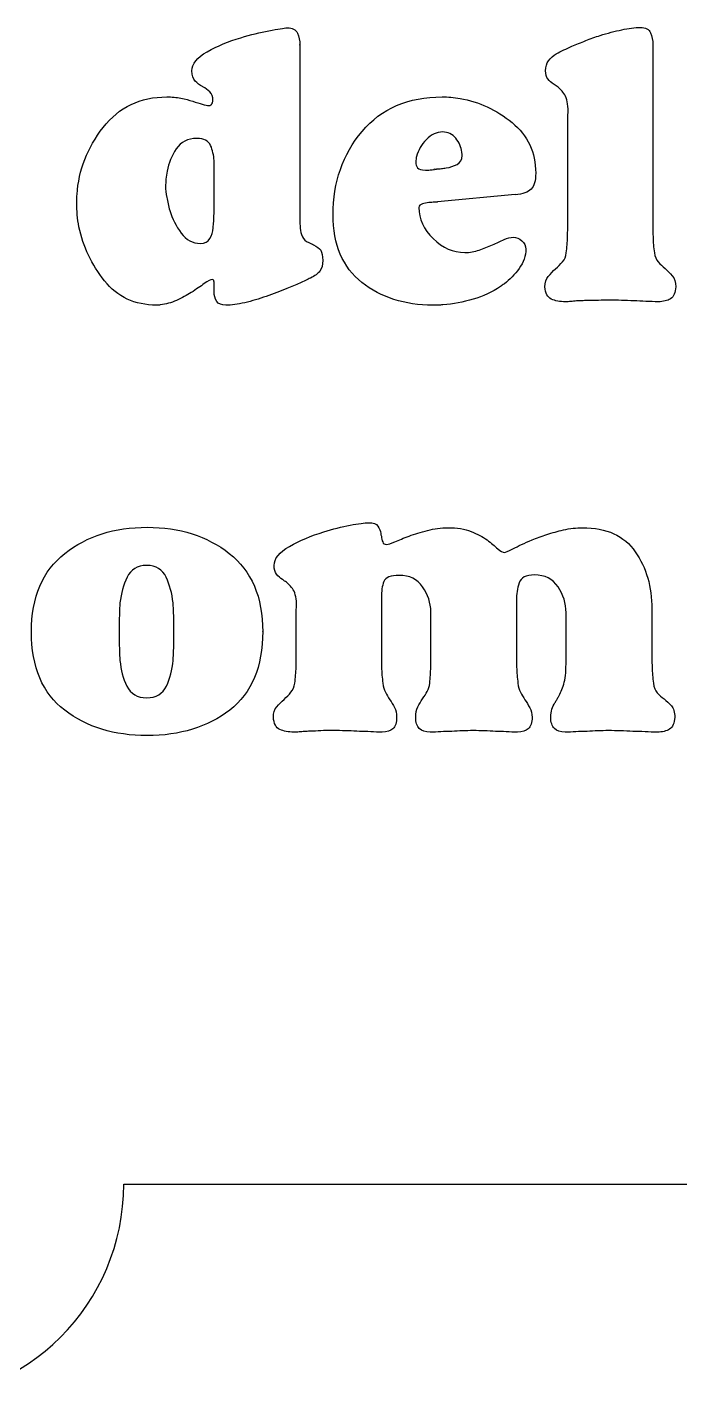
# Model space of a CAD drawing. Extents: x 1489 to 1914, y 371 to 1329.
# Drawn here: x 1668.3 to 1702.4, y 467.2 to 539.2 of the extents above; entities that cross this region are included whole.
import ezdxf

# ---------------------------------------------------------------- set-up
doc = ezdxf.new("R2010")
doc.units = 0
doc.layers.add('G0101', color=7, linetype='CONTINUOUS')

msp = doc.modelspace()

# ---------------------------------------------------------------- linework, layer by layer
at = {"layer": 'G0101', "color": 4}
for points in [[(1682.547358, 538.284987), (1682.547358, 529.884987), (1682.547358, 528.944987)], [(1682.547358, 538.264987), (1682.547358, 538.284987)], [(1701.046857, 538.285087), (1701.046857, 529.116087)], [(1677.467358, 536.064987), (1677.447358, 536.084987)], [(1696.586858, 529.113087), (1696.586858, 534.565087), (1696.606858, 534.765087)], [(1678.047358, 531.824987), (1678.047358, 532.004987), (1678.047358, 532.204987)], [(1691.047358, 532.464987), (1691.047358, 532.554987)], [(1678.027358, 529.004987), (1678.047358, 529.724987), (1678.047358, 531.824987)], [(1689.607358, 531.744987), (1689.607358, 531.764987)], [(1670.847358, 529.984987), (1670.847358, 530.194987)], [(1689.697358, 530.024987), (1689.587358, 530.024987)], [(1693.827358, 530.424987), (1689.767358, 530.044987)], [(1693.827358, 530.404987), (1693.827358, 530.424987)], [(1696.586858, 529.093087), (1696.586858, 529.113087)], [(1678.047358, 525.344987), (1678.047358, 525.804987), (1678.047358, 525.824987)], [(1675.137358, 524.624987), (1675.027358, 524.624987)], [(1689.777358, 524.624987), (1689.507358, 524.624987)], [(1686.797158, 512.657887), (1686.797158, 512.577887)], [(1686.817158, 509.277887), (1686.817158, 509.037887), (1686.817158, 506.537887)], [(1693.897158, 509.137887), (1693.897158, 509.057887), (1693.897158, 508.977887), (1693.897158, 508.837887), (1693.897158, 508.697887), (1693.897158, 506.537887)], [(1682.357158, 506.537887), (1682.357158, 508.617887), (1682.377158, 508.817887)], [(1689.417158, 506.517887), (1689.417158, 508.497887), (1689.417158, 508.537887)], [(1696.497158, 505.817887), (1696.497158, 508.497887)], [(1700.997157, 508.697887), (1700.997157, 506.537887)], [(1673.077258, 507.977787), (1673.077258, 507.037787)], [(1675.937258, 507.017787), (1675.937258, 507.517787), (1675.937258, 507.997787)], [(1680.597258, 507.497787), (1680.597258, 507.517787)], [(1682.357158, 506.517887), (1682.357158, 506.537887)], [(1684.477158, 502.317887), (1683.917158, 502.317887)]]:
    msp.add_lwpolyline(points, dxfattribs=at)
at = {"layer": 'G0101', "color": 1}
msp.add_lwpolyline([(1673.313558, 478.531788), (1734.292557, 478.531788)], dxfattribs=at)
at = {"layer": 'G0101', "color": 4}
for points in [[(1677.687358, 537.914987), (1678.220358, 538.214987), (1678.807358, 538.457987), (1679.447358, 538.644987)], [(1679.447358, 538.644987), (1679.967358, 538.804987), (1680.460358, 538.927987), (1680.927358, 539.014987)], [(1680.927358, 539.014987), (1681.394358, 539.101987), (1681.714358, 539.151987), (1681.887358, 539.164987)], [(1681.887358, 539.164987), (1682.153358, 539.164987), (1682.330358, 539.071987), (1682.417358, 538.884987)], [(1682.417358, 538.884987), (1682.504358, 538.697987), (1682.547358, 538.491987), (1682.547358, 538.264987)], [(1696.806858, 538.205087), (1697.033858, 538.298087), (1697.273858, 538.395087), (1697.526858, 538.495087)], [(1697.526858, 538.495087), (1697.779858, 538.595087), (1698.033858, 538.685087), (1698.286858, 538.765087)], [(1698.286858, 538.765087), (1698.672858, 538.885087), (1699.049858, 538.985087), (1699.416858, 539.065087)], [(1699.416858, 539.065087), (1699.783858, 539.145087), (1700.106857, 539.185087), (1700.386857, 539.185087)], [(1700.386857, 539.185087), (1700.666857, 539.185087), (1700.846857, 539.092087), (1700.926857, 538.905087)], [(1700.926857, 538.905087), (1701.006857, 538.718087), (1701.046857, 538.511087), (1701.046857, 538.285087)], [(1676.887358, 536.904987), (1676.887358, 537.277987), (1677.153358, 537.614987), (1677.687358, 537.914987)], [(1695.586858, 537.443087), (1695.692858, 537.590087), (1695.826858, 537.711087), (1695.986858, 537.805087)], [(1695.986858, 537.805087), (1696.106858, 537.871087), (1696.236858, 537.938087), (1696.376858, 538.005087)], [(1696.376858, 538.005087), (1696.516858, 538.071087), (1696.659858, 538.138087), (1696.806858, 538.205087)], [(1695.426858, 536.919087), (1695.426858, 537.120087), (1695.479858, 537.295087), (1695.586858, 537.443087)], [(1677.057358, 536.374987), (1676.943358, 536.487987), (1676.887358, 536.664987), (1676.887358, 536.904987)], [(1677.447358, 536.084987), (1677.300358, 536.164987), (1677.170358, 536.261987), (1677.057358, 536.374987)], [(1695.546858, 536.486087), (1695.466858, 536.587087), (1695.426858, 536.731087), (1695.426858, 536.919087)], [(1695.846858, 536.215087), (1695.726858, 536.295087), (1695.626858, 536.385087), (1695.546858, 536.486087)], [(1677.827358, 535.814987), (1677.720358, 535.914987), (1677.600358, 535.997987), (1677.467358, 536.064987)], [(1677.987358, 535.344987), (1677.987358, 535.557987), (1677.934358, 535.714987), (1677.827358, 535.814987)], [(1695.926858, 536.164087), (1695.899858, 536.184087), (1695.873858, 536.201087), (1695.846858, 536.215087)], [(1696.026858, 536.094087), (1695.986858, 536.121087), (1695.953858, 536.144087), (1695.926858, 536.164087)], [(1696.426858, 535.651087), (1696.306858, 535.839087), (1696.172858, 535.986087), (1696.026858, 536.094087)], [(1696.606858, 534.765087), (1696.606858, 535.168087), (1696.546858, 535.463087), (1696.426858, 535.651087)], [(1672.237358, 533.944987), (1673.070358, 535.011987), (1674.180358, 535.544987), (1675.567358, 535.544987)], [(1675.567358, 535.544987), (1675.834358, 535.544987), (1676.080358, 535.521987), (1676.307358, 535.474987)], [(1676.307358, 535.474987), (1676.533358, 535.427987), (1676.740358, 535.377987), (1676.927358, 535.324987)], [(1676.927358, 535.324987), (1677.113358, 535.257987), (1677.280358, 535.200987), (1677.427358, 535.154987)], [(1677.427358, 535.154987), (1677.573358, 535.107987), (1677.693358, 535.084987), (1677.787358, 535.084987)], [(1677.787358, 535.084987), (1677.854358, 535.097987), (1677.903358, 535.131987), (1677.937358, 535.184987)], [(1677.937358, 535.184987), (1677.970358, 535.237987), (1677.987358, 535.291987), (1677.987358, 535.344987)], [(1685.807358, 533.734987), (1686.820358, 534.941987), (1688.220358, 535.544987), (1690.007358, 535.544987)], [(1690.007358, 535.544987), (1690.153358, 535.544987), (1690.307358, 535.537987), (1690.467358, 535.524987)], [(1690.467358, 535.524987), (1690.627358, 535.511987), (1690.787358, 535.491987), (1690.947358, 535.464987)], [(1690.947358, 535.464987), (1691.933358, 535.291987), (1692.840358, 534.867987), (1693.667358, 534.194987)], [(1693.667358, 534.194987), (1694.493358, 533.521987), (1694.907358, 532.637987), (1694.907358, 531.544987)], [(1670.867358, 530.424987), (1670.947358, 531.704987), (1671.403358, 532.877987), (1672.237358, 533.944987)], [(1684.287358, 529.364987), (1684.287358, 531.071987), (1684.794358, 532.527987), (1685.807358, 533.734987)], [(1690.027358, 533.704987), (1689.720358, 533.704987), (1689.437358, 533.571987), (1689.177358, 533.304987)], [(1690.717358, 533.374987), (1690.537358, 533.594987), (1690.307358, 533.704987), (1690.027358, 533.704987)], [(1676.067358, 532.824987), (1675.827358, 532.464987), (1675.667358, 532.071987), (1675.587358, 531.644987)], [(1677.147358, 533.364987), (1676.667358, 533.364987), (1676.307358, 533.184987), (1676.067358, 532.824987)], [(1677.867358, 532.994987), (1677.760358, 533.241987), (1677.520358, 533.364987), (1677.147358, 533.364987)], [(1678.047358, 532.204987), (1678.033358, 532.484987), (1677.974358, 532.747987), (1677.867358, 532.994987)], [(1689.177358, 533.304987), (1688.917358, 533.037987), (1688.747358, 532.744987), (1688.667358, 532.424987)], [(1691.027358, 532.644987), (1691.000358, 532.910987), (1690.897358, 533.154987), (1690.717358, 533.374987)], [(1688.637358, 532.284987), (1688.630358, 532.231987), (1688.627358, 532.177987), (1688.627358, 532.124987)], [(1688.627358, 532.124987), (1688.627358, 532.004987), (1688.657358, 531.904987), (1688.717358, 531.824987)], [(1688.667358, 532.424987), (1688.653358, 532.384987), (1688.644358, 532.337987), (1688.637358, 532.284987)], [(1690.787358, 532.004987), (1690.960358, 532.097987), (1691.047358, 532.251987), (1691.047358, 532.464987)], [(1691.047358, 532.554987), (1691.047358, 532.587987), (1691.040358, 532.617987), (1691.027358, 532.644987)], [(1675.587358, 531.644987), (1675.560358, 531.511987), (1675.540358, 531.374987), (1675.527358, 531.234987)], [(1688.717358, 531.824987), (1688.777358, 531.744987), (1688.914358, 531.704987), (1689.127358, 531.704987)], [(1689.127358, 531.704987), (1689.207358, 531.704987), (1689.287358, 531.707987), (1689.367358, 531.714987)], [(1689.367358, 531.714987), (1689.447358, 531.721987), (1689.527358, 531.731987), (1689.607358, 531.744987)], [(1689.607358, 531.764987), (1689.620358, 531.751987), (1689.640358, 531.747987), (1689.667358, 531.754987)], [(1689.667358, 531.754987), (1689.693358, 531.761987), (1689.713358, 531.764987), (1689.727358, 531.764987)], [(1689.727358, 531.764987), (1689.807358, 531.764987), (1689.887358, 531.771987), (1689.967358, 531.784987)], [(1689.967358, 531.784987), (1690.047358, 531.797987), (1690.127358, 531.811987), (1690.207358, 531.824987)], [(1690.207358, 531.824987), (1690.420358, 531.851987), (1690.613358, 531.910987), (1690.787358, 532.004987)], [(1694.907358, 531.544987), (1694.907358, 531.144987), (1694.827358, 530.864987), (1694.667358, 530.704987)], [(1675.527358, 531.234987), (1675.513358, 531.094987), (1675.507358, 530.964987), (1675.507358, 530.844987)], [(1675.507358, 530.844987), (1675.507358, 530.684987), (1675.527358, 530.494987), (1675.567358, 530.274987)], [(1694.667358, 530.704987), (1694.507358, 530.544987), (1694.227358, 530.444987), (1693.827358, 530.404987)], [(1670.847358, 530.194987), (1670.847358, 530.267987), (1670.854358, 530.344987), (1670.867358, 530.424987)], [(1670.877358, 529.364987), (1670.857358, 529.577987), (1670.847358, 529.784987), (1670.847358, 529.984987)], [(1675.567358, 530.274987), (1675.607358, 530.054987), (1675.660358, 529.824987), (1675.727358, 529.584987)], [(1688.967358, 529.934987), (1688.860358, 529.901987), (1688.800358, 529.837987), (1688.787358, 529.744987)], [(1689.307358, 530.004987), (1689.187358, 529.991987), (1689.073358, 529.967987), (1688.967358, 529.934987)], [(1689.457358, 530.014987), (1689.410358, 530.007987), (1689.360358, 530.004987), (1689.307358, 530.004987)], [(1689.587358, 530.024987), (1689.547358, 530.024987), (1689.503358, 530.021987), (1689.457358, 530.014987)], [(1689.767358, 530.044987), (1689.753358, 530.031987), (1689.730358, 530.024987), (1689.697358, 530.024987)], [(1670.967358, 528.724987), (1670.927358, 528.937987), (1670.897358, 529.151987), (1670.877358, 529.364987)], [(1675.727358, 529.584987), (1675.860358, 529.157987), (1676.060358, 528.764987), (1676.327358, 528.404987)], [(1685.797358, 525.814987), (1684.790358, 526.607987), (1684.287358, 527.791987), (1684.287358, 529.364987)], [(1688.787358, 529.744987), (1688.787358, 529.144987), (1689.037358, 528.601987), (1689.537358, 528.114987)], [(1672.307358, 525.904987), (1671.627358, 526.757987), (1671.180358, 527.697987), (1670.967358, 528.724987)], [(1677.827358, 528.114987), (1677.920358, 528.281987), (1677.980358, 528.470987), (1678.007358, 528.684987)], [(1678.007358, 528.684987), (1678.007358, 528.737987), (1678.010358, 528.791987), (1678.017358, 528.844987)], [(1678.017358, 528.844987), (1678.024358, 528.897987), (1678.027358, 528.950987), (1678.027358, 529.004987)], [(1682.547358, 528.944987), (1682.547358, 528.890987), (1682.550358, 528.841987), (1682.557358, 528.794987)], [(1682.557358, 528.794987), (1682.564358, 528.747987), (1682.567358, 528.704987), (1682.567358, 528.664987)], [(1682.567358, 528.664987), (1682.580358, 528.504987), (1682.617358, 528.354987), (1682.677358, 528.214987)], [(1696.576858, 528.221087), (1696.583858, 528.508087), (1696.586858, 528.799087), (1696.586858, 529.093087)], [(1701.046857, 529.116087), (1701.046857, 528.808087), (1701.049857, 528.510087), (1701.056857, 528.223087)], [(1676.327358, 528.404987), (1676.593358, 528.044987), (1676.927358, 527.864987), (1677.327358, 527.864987)], [(1677.327358, 527.864987), (1677.567358, 527.864987), (1677.734358, 527.947987), (1677.827358, 528.114987)], [(1682.677358, 528.214987), (1682.737358, 528.074987), (1682.847358, 527.970987), (1683.007358, 527.904987)], [(1683.007358, 527.904987), (1683.060358, 527.877987), (1683.107358, 527.857987), (1683.147358, 527.844987)], [(1683.147358, 527.844987), (1683.187358, 527.831987), (1683.227358, 527.811987), (1683.267358, 527.784987)], [(1683.267358, 527.784987), (1683.440358, 527.704987), (1683.564358, 527.611987), (1683.637358, 527.504987)], [(1689.537358, 528.114987), (1690.037358, 527.627987), (1690.587358, 527.384987), (1691.187358, 527.384987)], [(1691.947358, 527.514987), (1692.187358, 527.601987), (1692.420358, 527.691987), (1692.647358, 527.784987)], [(1692.647358, 527.784987), (1692.860358, 527.890987), (1693.060358, 527.984987), (1693.247358, 528.064987)], [(1693.247358, 528.064987), (1693.433358, 528.144987), (1693.593358, 528.184987), (1693.727358, 528.184987)], [(1693.727358, 528.184987), (1693.900358, 528.184987), (1694.053358, 528.124987), (1694.187358, 528.004987)], [(1694.187358, 528.004987), (1694.320358, 527.884987), (1694.387358, 527.737987), (1694.387358, 527.564987)], [(1696.506858, 527.369087), (1696.546858, 527.650087), (1696.569858, 527.933087), (1696.576858, 528.221087)], [(1701.056857, 528.223087), (1701.063857, 527.936087), (1701.086857, 527.651087), (1701.126857, 527.371087)], [(1683.637358, 527.504987), (1683.710358, 527.397987), (1683.747358, 527.217987), (1683.747358, 526.964987)], [(1691.187358, 527.384987), (1691.453358, 527.384987), (1691.707358, 527.427987), (1691.947358, 527.514987)], [(1694.387358, 527.564987), (1694.387358, 527.204987), (1694.270358, 526.864987), (1694.037358, 526.544987)], [(1696.316858, 526.898087), (1696.429858, 527.025087), (1696.493858, 527.182087), (1696.506858, 527.369087)], [(1701.126857, 527.371087), (1701.152857, 527.170087), (1701.219857, 527.009087), (1701.326857, 526.889087)], [(1683.597358, 526.414987), (1683.497358, 526.274987), (1683.334358, 526.151987), (1683.107358, 526.044987)], [(1683.747358, 526.964987), (1683.747358, 526.737987), (1683.697358, 526.554987), (1683.597358, 526.414987)], [(1694.037358, 526.544987), (1693.803358, 526.224987), (1693.547358, 525.957987), (1693.267358, 525.744987)], [(1695.566858, 526.136087), (1695.686858, 526.276087), (1695.813858, 526.406087), (1695.946858, 526.527087)], [(1695.946858, 526.527087), (1696.079858, 526.647087), (1696.203858, 526.771087), (1696.316858, 526.898087)], [(1701.326857, 526.889087), (1701.433857, 526.768087), (1701.553857, 526.655087), (1701.686857, 526.548087)], [(1701.686857, 526.548087), (1701.819857, 526.427087), (1701.946857, 526.300087), (1702.066857, 526.167087)], [(1675.027358, 524.624987), (1673.894358, 524.624987), (1672.987358, 525.051987), (1672.307358, 525.904987)], [(1677.537358, 525.754987), (1677.343358, 525.614987), (1677.113358, 525.457987), (1676.847358, 525.284987)], [(1677.947358, 525.964987), (1677.867358, 525.964987), (1677.730358, 525.894987), (1677.537358, 525.754987)], [(1678.027358, 525.924987), (1678.013358, 525.950987), (1677.987358, 525.964987), (1677.947358, 525.964987)], [(1678.047358, 525.824987), (1678.047358, 525.864987), (1678.040358, 525.897987), (1678.027358, 525.924987)], [(1682.537358, 525.784987), (1682.330358, 525.691987), (1682.107358, 525.597987), (1681.867358, 525.504987)], [(1683.107358, 526.044987), (1682.934358, 525.964987), (1682.744358, 525.877987), (1682.537358, 525.784987)], [(1689.507358, 524.624987), (1688.040358, 524.624987), (1686.803358, 525.021987), (1685.797358, 525.814987)], [(1693.067358, 525.604987), (1692.627358, 525.311987), (1692.147358, 525.087987), (1691.627358, 524.934987)], [(1693.157358, 525.674987), (1693.124358, 525.654987), (1693.093358, 525.631987), (1693.067358, 525.604987)], [(1693.267358, 525.744987), (1693.227358, 525.717987), (1693.190358, 525.694987), (1693.157358, 525.674987)], [(1695.386858, 525.585087), (1695.386858, 525.812087), (1695.446858, 525.996087), (1695.566858, 526.136087)], [(1695.726858, 524.945087), (1695.526858, 525.038087), (1695.413858, 525.252087), (1695.386858, 525.585087)], [(1702.246857, 525.585087), (1702.232857, 525.278087), (1702.143857, 525.071087), (1701.976857, 524.965087)], [(1702.066857, 526.167087), (1702.186857, 526.033087), (1702.246857, 525.839087), (1702.246857, 525.585087)], [(1676.087358, 524.874987), (1675.807358, 524.747987), (1675.520358, 524.671987), (1675.227358, 524.644987)], [(1676.847358, 525.284987), (1676.620358, 525.137987), (1676.367358, 525.001987), (1676.087358, 524.874987)], [(1678.187358, 524.824987), (1678.093358, 524.957987), (1678.047358, 525.131987), (1678.047358, 525.344987)], [(1678.667358, 524.624987), (1678.440358, 524.624987), (1678.280358, 524.691987), (1678.187358, 524.824987)], [(1680.787358, 525.084987), (1680.400358, 524.950987), (1680.024358, 524.841987), (1679.657358, 524.754987)], [(1681.337358, 525.284987), (1681.157358, 525.217987), (1680.974358, 525.151987), (1680.787358, 525.084987)], [(1681.867358, 525.504987), (1681.693358, 525.424987), (1681.517358, 525.351987), (1681.337358, 525.284987)], [(1691.627358, 524.934987), (1691.107358, 524.781987), (1690.580358, 524.684987), (1690.047358, 524.644987)], [(1696.466858, 524.805087), (1696.172858, 524.805087), (1695.926858, 524.852087), (1695.726858, 524.945087)], [(1697.046858, 524.845087), (1696.939858, 524.832087), (1696.839858, 524.822087), (1696.746858, 524.815087)], [(1697.326858, 524.855087), (1697.232858, 524.848087), (1697.139858, 524.845087), (1697.046858, 524.845087)], [(1697.626858, 524.865087), (1697.519858, 524.865087), (1697.419858, 524.862087), (1697.326858, 524.855087)], [(1698.196858, 524.875087), (1698.003858, 524.868087), (1697.813858, 524.865087), (1697.626858, 524.865087)], [(1698.766858, 524.885087), (1698.579858, 524.885087), (1698.389858, 524.882087), (1698.196858, 524.875087)], [(1699.406858, 524.875087), (1699.192858, 524.882087), (1698.979858, 524.885087), (1698.766858, 524.885087)], [(1700.046857, 524.845087), (1699.833858, 524.859087), (1699.619858, 524.868087), (1699.406858, 524.875087)], [(1700.686857, 524.825087), (1700.473857, 524.839087), (1700.259857, 524.845087), (1700.046857, 524.845087)], [(1701.326857, 524.805087), (1701.113857, 524.805087), (1700.899857, 524.812087), (1700.686857, 524.825087)], [(1701.976857, 524.965087), (1701.809857, 524.859087), (1701.593857, 524.805087), (1701.326857, 524.805087)], [(1675.227358, 524.644987), (1675.200358, 524.631987), (1675.170358, 524.624987), (1675.137358, 524.624987)], [(1679.657358, 524.754987), (1679.290358, 524.667987), (1678.960358, 524.624987), (1678.667358, 524.624987)], [(1690.047358, 524.644987), (1689.953358, 524.631987), (1689.863358, 524.624987), (1689.777358, 524.624987)], [(1696.746858, 524.815087), (1696.652858, 524.808087), (1696.559858, 524.805087), (1696.466858, 524.805087)], [(1670.227258, 511.607787), (1671.394258, 512.520787), (1672.831258, 512.977787), (1674.537258, 512.977787)], [(1674.537258, 512.977787), (1676.244258, 512.977787), (1677.680258, 512.520787), (1678.847258, 511.607787)], [(1682.007158, 511.977887), (1682.547158, 512.284887), (1683.144158, 512.537887), (1683.797158, 512.737887)], [(1683.797158, 512.737887), (1684.277158, 512.883887), (1684.737158, 513.000887), (1685.177158, 513.087887)], [(1685.177158, 513.087887), (1685.617158, 513.173887), (1685.943158, 513.217887), (1686.157158, 513.217887)], [(1686.157158, 513.217887), (1686.397158, 513.217887), (1686.557158, 513.157887), (1686.637158, 513.037887)], [(1686.637158, 513.037887), (1686.717158, 512.917887), (1686.770158, 512.790887), (1686.797158, 512.657887)], [(1688.277158, 512.517887), (1688.570158, 512.623887), (1688.890158, 512.724887), (1689.237158, 512.817887)], [(1689.237158, 512.817887), (1689.584158, 512.910887), (1689.943158, 512.957887), (1690.317158, 512.957887)], [(1690.317158, 512.957887), (1690.784158, 512.957887), (1691.184158, 512.890887), (1691.517158, 512.757887)], [(1691.517158, 512.757887), (1691.850158, 512.623887), (1692.130158, 512.477887), (1692.357158, 512.317887)], [(1694.717158, 512.317887), (1694.957158, 512.410887), (1695.217158, 512.503887), (1695.497158, 512.597887)], [(1695.497158, 512.597887), (1695.777158, 512.690887), (1696.064158, 512.770887), (1696.357158, 512.837887)], [(1696.357158, 512.837887), (1696.530158, 512.877887), (1696.700158, 512.907887), (1696.867158, 512.927887)], [(1696.867158, 512.927887), (1697.034158, 512.947887), (1697.197158, 512.957887), (1697.357158, 512.957887)], [(1697.357158, 512.957887), (1698.624158, 512.957887), (1699.547158, 512.537887), (1700.127157, 511.697887)], [(1681.197158, 510.977887), (1681.197158, 511.337887), (1681.467158, 511.670887), (1682.007158, 511.977887)], [(1686.797158, 512.577887), (1686.797158, 512.550887), (1686.804158, 512.530887), (1686.817158, 512.517887)], [(1686.817158, 512.517887), (1686.830158, 512.397887), (1686.854158, 512.293887), (1686.887158, 512.207887)], [(1686.887158, 512.207887), (1686.920158, 512.120887), (1686.990158, 512.077887), (1687.097158, 512.077887)], [(1687.097158, 512.077887), (1687.177158, 512.077887), (1687.320158, 512.123887), (1687.527158, 512.217887)], [(1687.527158, 512.217887), (1687.733158, 512.310887), (1687.983158, 512.410887), (1688.277158, 512.517887)], [(1692.357158, 512.317887), (1692.584158, 512.143887), (1692.770158, 511.990887), (1692.917158, 511.857887)], [(1693.717158, 511.857887), (1693.983158, 511.990887), (1694.317158, 512.143887), (1694.717158, 512.317887)], [(1668.477258, 507.497787), (1668.477258, 509.323787), (1669.061258, 510.693787), (1670.227258, 511.607787)], [(1678.847258, 511.607787), (1680.014258, 510.693787), (1680.597258, 509.323787), (1680.597258, 507.497787)], [(1692.917158, 511.857887), (1693.064158, 511.724887), (1693.184158, 511.657887), (1693.277158, 511.657887)], [(1693.277158, 511.657887), (1693.304158, 511.657887), (1693.450158, 511.724887), (1693.717158, 511.857887)], [(1700.127157, 511.697887), (1700.707157, 510.857887), (1700.997157, 509.857887), (1700.997157, 508.697887)], [(1674.517258, 510.977787), (1674.024258, 510.977787), (1673.680258, 510.773787), (1673.487258, 510.367787)], [(1675.537258, 510.367787), (1675.351258, 510.773787), (1675.010258, 510.977787), (1674.517258, 510.977787)], [(1681.327158, 510.517887), (1681.240158, 510.623887), (1681.197158, 510.777887), (1681.197158, 510.977887)], [(1681.637158, 510.237887), (1681.517158, 510.317887), (1681.414158, 510.410887), (1681.327158, 510.517887)], [(1687.757158, 510.457887), (1687.304158, 510.457887), (1687.034158, 510.347887), (1686.947158, 510.127887)], [(1688.977158, 509.857887), (1688.697158, 510.257887), (1688.290158, 510.457887), (1687.757158, 510.457887)], [(1694.837158, 510.477887), (1694.397158, 510.477887), (1694.130158, 510.337887), (1694.037158, 510.057887)], [(1696.077158, 509.857887), (1695.797158, 510.270887), (1695.384158, 510.477887), (1694.837158, 510.477887)], [(1673.487258, 510.367787), (1673.294258, 509.960787), (1673.170258, 509.510787), (1673.117258, 509.017787)], [(1675.897258, 509.017787), (1675.844258, 509.510787), (1675.724258, 509.960787), (1675.537258, 510.367787)], [(1681.697158, 510.187887), (1681.670158, 510.207887), (1681.650158, 510.224887), (1681.637158, 510.237887)], [(1681.797158, 510.137887), (1681.757158, 510.150887), (1681.724158, 510.167887), (1681.697158, 510.187887)], [(1682.197158, 509.697887), (1682.077158, 509.883887), (1681.943158, 510.030887), (1681.797158, 510.137887)], [(1686.947158, 510.127887), (1686.860158, 509.907887), (1686.817158, 509.623887), (1686.817158, 509.277887)], [(1689.417158, 508.537887), (1689.404158, 509.017887), (1689.257158, 509.457887), (1688.977158, 509.857887)], [(1694.037158, 510.057887), (1693.943158, 509.777887), (1693.897158, 509.470887), (1693.897158, 509.137887)], [(1696.497158, 508.497887), (1696.497158, 508.990887), (1696.357158, 509.443887), (1696.077158, 509.857887)], [(1673.117258, 509.017787), (1673.104258, 508.830787), (1673.094258, 508.650787), (1673.087258, 508.477787)], [(1675.927258, 508.477787), (1675.920258, 508.650787), (1675.910258, 508.830787), (1675.897258, 509.017787)], [(1682.377158, 508.817887), (1682.377158, 509.217887), (1682.317158, 509.510887), (1682.197158, 509.697887)], [(1673.087258, 508.477787), (1673.081258, 508.303787), (1673.077258, 508.137787), (1673.077258, 507.977787)], [(1675.937258, 507.997787), (1675.937258, 508.143787), (1675.934258, 508.303787), (1675.927258, 508.477787)], [(1670.217258, 503.387787), (1669.057258, 504.273787), (1668.477258, 505.643787), (1668.477258, 507.497787)], [(1673.077258, 507.037787), (1673.077258, 506.863787), (1673.081258, 506.690787), (1673.087258, 506.517787)], [(1675.927258, 506.517787), (1675.934258, 506.690787), (1675.937258, 506.857787), (1675.937258, 507.017787)], [(1680.597258, 507.517787), (1680.597258, 505.664787), (1680.020258, 504.290787), (1678.867258, 503.397787)], [(1673.087258, 506.517787), (1673.094258, 506.343787), (1673.104258, 506.170787), (1673.117258, 505.997787)], [(1675.897258, 505.997787), (1675.910258, 506.170787), (1675.920258, 506.343787), (1675.927258, 506.517787)], [(1682.347158, 505.647887), (1682.354158, 505.933887), (1682.357158, 506.224887), (1682.357158, 506.517887)], [(1686.817158, 506.537887), (1686.817158, 506.230887), (1686.820158, 505.933887), (1686.827158, 505.647887)], [(1689.407158, 505.647887), (1689.414158, 505.933887), (1689.417158, 506.224887), (1689.417158, 506.517887)], [(1693.897158, 506.537887), (1693.897158, 506.230887), (1693.900158, 505.933887), (1693.907158, 505.647887)], [(1700.997157, 506.537887), (1700.997157, 506.230887), (1701.000157, 505.933887), (1701.007157, 505.647887)], [(1673.117258, 505.997787), (1673.157258, 505.503787), (1673.277258, 505.053787), (1673.477258, 504.647787)], [(1675.547258, 504.647787), (1675.740258, 505.053787), (1675.857258, 505.503787), (1675.897258, 505.997787)], [(1682.277158, 504.797887), (1682.317158, 505.077887), (1682.340158, 505.360887), (1682.347158, 505.647887)], [(1686.827158, 505.647887), (1686.834158, 505.360887), (1686.857158, 505.077887), (1686.897158, 504.797887)], [(1689.357158, 504.797887), (1689.384158, 505.077887), (1689.400158, 505.360887), (1689.407158, 505.647887)], [(1693.907158, 505.647887), (1693.914158, 505.360887), (1693.937158, 505.077887), (1693.977158, 504.797887)], [(1696.377158, 504.747887), (1696.457158, 505.007887), (1696.497158, 505.363887), (1696.497158, 505.817887)], [(1701.007157, 505.647887), (1701.014157, 505.360887), (1701.037157, 505.077887), (1701.077157, 504.797887)], [(1682.077158, 504.327887), (1682.184158, 504.454887), (1682.250158, 504.610887), (1682.277158, 504.797887)], [(1686.897158, 504.797887), (1686.910158, 504.623887), (1686.954158, 504.470887), (1687.027158, 504.337887)], [(1689.217158, 504.367887), (1689.284158, 504.494887), (1689.330158, 504.637887), (1689.357158, 504.797887)], [(1693.977158, 504.797887), (1693.990158, 504.623887), (1694.034158, 504.470887), (1694.107158, 504.337887)], [(1696.097158, 504.097887), (1696.204158, 504.270887), (1696.297158, 504.487887), (1696.377158, 504.747887)], [(1701.077157, 504.797887), (1701.104157, 504.583887), (1701.170157, 504.417887), (1701.277157, 504.297887)], [(1673.477258, 504.647787), (1673.677258, 504.240787), (1674.024258, 504.037787), (1674.517258, 504.037787)], [(1674.517258, 504.037787), (1675.010258, 504.037787), (1675.354258, 504.240787), (1675.547258, 504.647787)], [(1681.337158, 503.567887), (1681.457158, 503.707887), (1681.584158, 503.837887), (1681.717158, 503.957887)], [(1681.717158, 503.957887), (1681.850158, 504.077887), (1681.970158, 504.200887), (1682.077158, 504.327887)], [(1687.027158, 504.337887), (1687.100158, 504.204887), (1687.177158, 504.070887), (1687.257158, 503.937887)], [(1688.727158, 503.557887), (1688.800158, 503.704887), (1688.884158, 503.843887), (1688.977158, 503.977887)], [(1688.977158, 503.977887), (1688.977158, 503.990887), (1688.980158, 503.997887), (1688.987158, 503.997887)], [(1688.987158, 503.997887), (1688.994158, 503.997887), (1688.997158, 504.003887), (1688.997158, 504.017887)], [(1688.997158, 504.017887), (1689.077158, 504.123887), (1689.150158, 504.240887), (1689.217158, 504.367887)], [(1694.107158, 504.337887), (1694.180158, 504.204887), (1694.257158, 504.070887), (1694.337158, 503.937887)], [(1696.007158, 503.927887), (1696.040158, 503.974887), (1696.070158, 504.030887), (1696.097158, 504.097887)], [(1701.277157, 504.297887), (1701.384157, 504.177887), (1701.503157, 504.070887), (1701.637157, 503.977887)], [(1701.637157, 503.977887), (1701.770157, 503.870887), (1701.897157, 503.750887), (1702.017157, 503.617887)], [(1674.537258, 502.057787), (1672.817258, 502.057787), (1671.377258, 502.500787), (1670.217258, 503.387787)], [(1678.867258, 503.397787), (1677.714258, 502.503787), (1676.270258, 502.057787), (1674.537258, 502.057787)], [(1681.157158, 503.017887), (1681.157158, 503.244887), (1681.217158, 503.427887), (1681.337158, 503.567887)], [(1687.257158, 503.937887), (1687.350158, 503.803887), (1687.434158, 503.667887), (1687.507158, 503.527887)], [(1687.507158, 503.527887), (1687.580158, 503.387887), (1687.617158, 503.217887), (1687.617158, 503.017887)], [(1688.617158, 503.017887), (1688.617158, 503.230887), (1688.654158, 503.410887), (1688.727158, 503.557887)], [(1694.337158, 503.937887), (1694.430158, 503.803887), (1694.517158, 503.663887), (1694.597158, 503.517887)], [(1694.597158, 503.517887), (1694.677158, 503.370887), (1694.717158, 503.204887), (1694.717158, 503.017887)], [(1695.697158, 503.017887), (1695.697158, 503.177887), (1695.717158, 503.317887), (1695.757158, 503.437887)], [(1695.757158, 503.437887), (1695.797158, 503.557887), (1695.850158, 503.670887), (1695.917158, 503.777887)], [(1695.917158, 503.777887), (1695.943158, 503.830887), (1695.974158, 503.880887), (1696.007158, 503.927887)], [(1702.017157, 503.617887), (1702.137157, 503.483887), (1702.197157, 503.284887), (1702.197157, 503.017887)], [(1681.497158, 502.377887), (1681.297158, 502.470887), (1681.184158, 502.683887), (1681.157158, 503.017887)], [(1687.617158, 503.017887), (1687.617158, 502.737887), (1687.554158, 502.537887), (1687.427158, 502.417887)], [(1688.807158, 502.427887), (1688.680158, 502.553887), (1688.617158, 502.750887), (1688.617158, 503.017887)], [(1694.717158, 503.017887), (1694.717158, 502.737887), (1694.650158, 502.537887), (1694.517158, 502.417887)], [(1695.887158, 502.427887), (1695.760158, 502.553887), (1695.697158, 502.750887), (1695.697158, 503.017887)], [(1702.197157, 503.017887), (1702.184157, 502.710887), (1702.094157, 502.503887), (1701.927157, 502.397887)], [(1682.237158, 502.237887), (1681.943158, 502.237887), (1681.697158, 502.284887), (1681.497158, 502.377887)], [(1682.517158, 502.247887), (1682.423158, 502.240887), (1682.330158, 502.237887), (1682.237158, 502.237887)], [(1682.797158, 502.277887), (1682.704158, 502.264887), (1682.610158, 502.254887), (1682.517158, 502.247887)], [(1683.077158, 502.287887), (1682.983158, 502.280887), (1682.890158, 502.277887), (1682.797158, 502.277887)], [(1683.357158, 502.297887), (1683.264158, 502.297887), (1683.170158, 502.294887), (1683.077158, 502.287887)], [(1683.917158, 502.317887), (1683.730158, 502.317887), (1683.544158, 502.310887), (1683.357158, 502.297887)], [(1685.077158, 502.307887), (1684.877158, 502.314887), (1684.677158, 502.317887), (1684.477158, 502.317887)], [(1685.677158, 502.277887), (1685.477158, 502.290887), (1685.277158, 502.300887), (1685.077158, 502.307887)], [(1686.257158, 502.257887), (1686.057158, 502.270887), (1685.864158, 502.277887), (1685.677158, 502.277887)], [(1686.857158, 502.237887), (1686.657158, 502.237887), (1686.457158, 502.244887), (1686.257158, 502.257887)], [(1687.427158, 502.417887), (1687.300158, 502.297887), (1687.110158, 502.237887), (1686.857158, 502.237887)], [(1689.377158, 502.237887), (1689.124158, 502.237887), (1688.934158, 502.300887), (1688.807158, 502.427887)], [(1689.937158, 502.257887), (1689.750158, 502.244887), (1689.564158, 502.237887), (1689.377158, 502.237887)], [(1690.517158, 502.277887), (1690.317158, 502.277887), (1690.124158, 502.270887), (1689.937158, 502.257887)], [(1691.077158, 502.307887), (1690.890158, 502.300887), (1690.704158, 502.290887), (1690.517158, 502.277887)], [(1691.637158, 502.317887), (1691.450158, 502.317887), (1691.264158, 502.314887), (1691.077158, 502.307887)], [(1692.227158, 502.307887), (1692.034158, 502.314887), (1691.837158, 502.317887), (1691.637158, 502.317887)], [(1692.797158, 502.277887), (1692.610158, 502.290887), (1692.420158, 502.300887), (1692.227158, 502.307887)], [(1693.367158, 502.257887), (1693.173158, 502.270887), (1692.983158, 502.277887), (1692.797158, 502.277887)], [(1693.957158, 502.237887), (1693.757158, 502.237887), (1693.560158, 502.244887), (1693.367158, 502.257887)], [(1694.517158, 502.417887), (1694.384158, 502.297887), (1694.197158, 502.237887), (1693.957158, 502.237887)], [(1696.457158, 502.237887), (1696.204158, 502.237887), (1696.014158, 502.300887), (1695.887158, 502.427887)], [(1697.017158, 502.257887), (1696.830158, 502.244887), (1696.644158, 502.237887), (1696.457158, 502.237887)], [(1697.597158, 502.277887), (1697.397158, 502.277887), (1697.204158, 502.270887), (1697.017158, 502.257887)], [(1698.157158, 502.307887), (1697.970158, 502.300887), (1697.784158, 502.290887), (1697.597158, 502.277887)], [(1698.717158, 502.317887), (1698.530158, 502.317887), (1698.344158, 502.314887), (1698.157158, 502.307887)], [(1699.357158, 502.307887), (1699.144158, 502.314887), (1698.930158, 502.317887), (1698.717158, 502.317887)], [(1699.997158, 502.277887), (1699.784158, 502.290887), (1699.570158, 502.300887), (1699.357158, 502.307887)], [(1700.637157, 502.257887), (1700.423157, 502.270887), (1700.210157, 502.277887), (1699.997158, 502.277887)], [(1701.277157, 502.237887), (1701.064157, 502.237887), (1700.850157, 502.244887), (1700.637157, 502.257887)], [(1701.927157, 502.397887), (1701.760157, 502.290887), (1701.544157, 502.237887), (1701.277157, 502.237887)]]:
    msp.add_open_spline(points, degree=3, dxfattribs=at)
at = {"layer": 'G0101', "color": 1}
msp.add_open_spline([(1661.975558, 467.193788), (1668.237558, 467.193788), (1673.313558, 472.269788), (1673.313558, 478.531788)], degree=3, dxfattribs=at)

doc.saveas('drawing.dxf')
